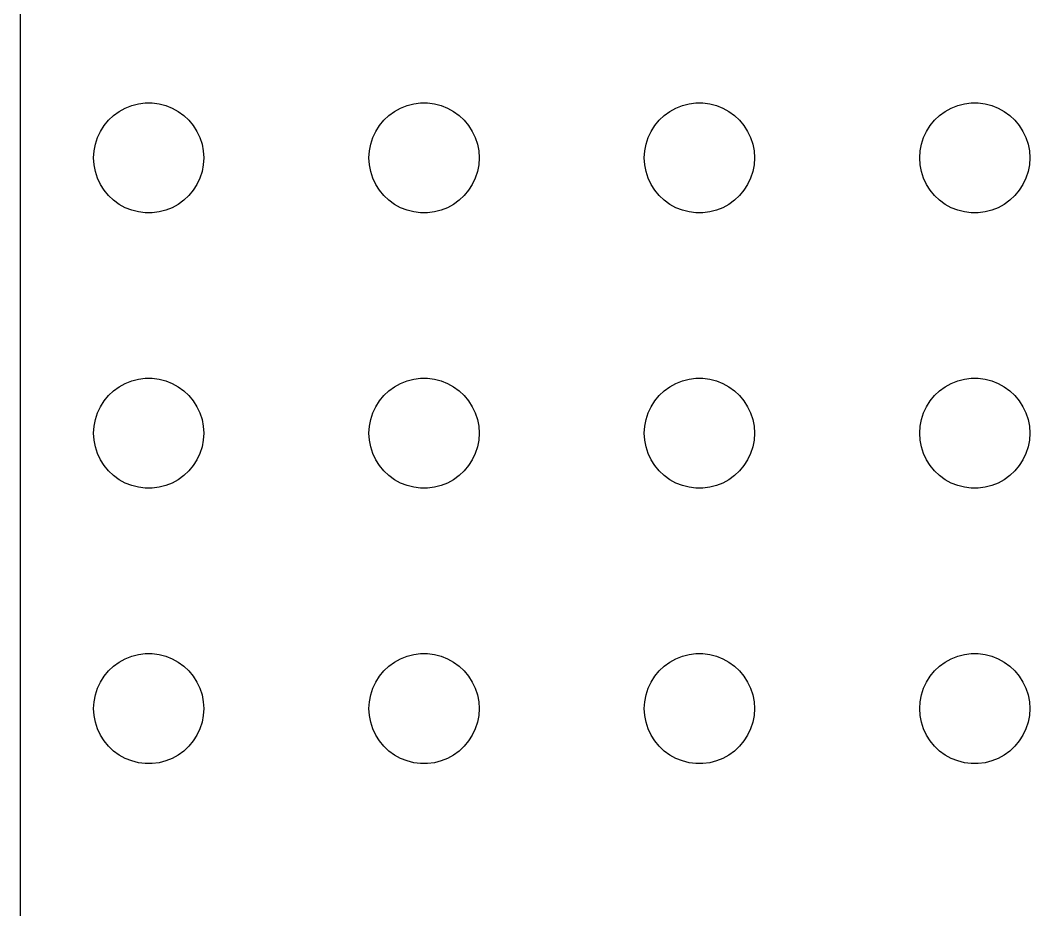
# Model space of a CAD drawing. Header units: metres. Extents: x -52 to 52, y -52 to 52.
# Drawn here: x -52.25 to -24.75, y -24.23 to 0 of the extents above; entities that cross this region are included whole.
import ezdxf

# ---------------------------------------------------------------- set-up
doc = ezdxf.new("R2010")
doc.units = ezdxf.units.M

msp = doc.modelspace()

# ---------------------------------------------------------------- linework, layer by layer
for p, q in [((-52.25, 49.75), (-52.25, -49.75)), ((-49.5537, -2.48351), (-49.3887, -2.39275)), ((-49.3887, -2.39275), (-49.2135, -2.32341)), ((-49.2135, -2.32341), (-49.0311, -2.27657)), ((-49.0311, -2.27657), (-48.8442, -2.25294)), ((-48.8442, -2.25294), (-48.6558, -2.25294)), ((-48.6558, -2.25294), (-48.4689, -2.27657)), ((-48.4689, -2.27657), (-48.2865, -2.32341)), ((-48.2865, -2.32341), (-48.1113, -2.39275)), ((-48.1113, -2.39275), (-47.9463, -2.48351)), ((-42.0537, -2.48351), (-41.8887, -2.39275)), ((-41.8887, -2.39275), (-41.7135, -2.32341)), ((-41.7135, -2.32341), (-41.5311, -2.27657)), ((-41.5311, -2.27657), (-41.3442, -2.25294)), ((-41.3442, -2.25294), (-41.1558, -2.25294)), ((-41.1558, -2.25294), (-40.9689, -2.27657)), ((-40.9689, -2.27657), (-40.7865, -2.32341)), ((-40.7865, -2.32341), (-40.6113, -2.39275)), ((-40.6113, -2.39275), (-40.4463, -2.48351)), ((-34.5537, -2.48351), (-34.3887, -2.39275)), ((-34.3887, -2.39275), (-34.2135, -2.32341)), ((-34.2135, -2.32341), (-34.0311, -2.27657)), ((-34.0311, -2.27657), (-33.8442, -2.25294)), ((-33.8442, -2.25294), (-33.6558, -2.25294)), ((-33.6558, -2.25294), (-33.4689, -2.27657)), ((-33.4689, -2.27657), (-33.2865, -2.32341)), ((-33.2865, -2.32341), (-33.1113, -2.39275)), ((-33.1113, -2.39275), (-32.9463, -2.48351)), ((-27.0537, -2.48351), (-26.8887, -2.39275)), ((-26.8887, -2.39275), (-26.7135, -2.32341)), ((-26.7135, -2.32341), (-26.5311, -2.27657)), ((-26.5311, -2.27657), (-26.3442, -2.25294)), ((-26.3442, -2.25294), (-26.1558, -2.25294)), ((-26.1558, -2.25294), (-25.9689, -2.27657)), ((-25.9689, -2.27657), (-25.7865, -2.32341)), ((-25.7865, -2.32341), (-25.6113, -2.39275)), ((-25.6113, -2.39275), (-25.4463, -2.48351)), ((-49.9635, -2.86832), (-49.8434, -2.72318)), ((-49.8434, -2.72318), (-49.7061, -2.59422)), ((-49.7061, -2.59422), (-49.5537, -2.48351)), ((-47.9463, -2.48351), (-47.7939, -2.59422)), ((-47.7939, -2.59422), (-47.6565, -2.72318)), ((-47.6565, -2.72318), (-47.5365, -2.86832)), ((-42.4635, -2.86832), (-42.3434, -2.72318)), ((-42.3434, -2.72318), (-42.2061, -2.59422)), ((-42.2061, -2.59422), (-42.0537, -2.48351)), ((-40.4463, -2.48351), (-40.2939, -2.59422)), ((-40.2939, -2.59422), (-40.1565, -2.72318)), ((-40.1565, -2.72318), (-40.0365, -2.86832)), ((-34.9635, -2.86832), (-34.8434, -2.72318)), ((-34.8434, -2.72318), (-34.7061, -2.59422)), ((-34.7061, -2.59422), (-34.5537, -2.48351)), ((-32.9463, -2.48351), (-32.7939, -2.59422)), ((-32.7939, -2.59422), (-32.6565, -2.72318)), ((-32.6565, -2.72318), (-32.5365, -2.86832)), ((-27.4635, -2.86832), (-27.3434, -2.72318)), ((-27.3434, -2.72318), (-27.2061, -2.59422)), ((-27.2061, -2.59422), (-27.0537, -2.48351)), ((-25.4463, -2.48351), (-25.2939, -2.59422)), ((-25.2939, -2.59422), (-25.1565, -2.72318)), ((-25.1565, -2.72318), (-25.0365, -2.86832)), ((-50.0645, -3.02736), (-49.9635, -2.86832)), ((-47.5365, -2.86832), (-47.4355, -3.02736)), ((-42.5645, -3.02736), (-42.4635, -2.86832)), ((-40.0365, -2.86832), (-39.9355, -3.02736)), ((-35.0645, -3.02736), (-34.9635, -2.86832)), ((-32.5365, -2.86832), (-32.4355, -3.02736)), ((-27.5645, -3.02736), (-27.4635, -2.86832)), ((-25.0365, -2.86832), (-24.9355, -3.02736)), ((-50.2029, -3.37695), (-50.1447, -3.1978)), ((-50.1447, -3.1978), (-50.0645, -3.02736)), ((-47.4355, -3.02736), (-47.3553, -3.1978)), ((-47.3553, -3.1978), (-47.2971, -3.37695)), ((-42.7029, -3.37695), (-42.6447, -3.1978)), ((-42.6447, -3.1978), (-42.5645, -3.02736)), ((-39.9355, -3.02736), (-39.8553, -3.1978)), ((-39.8553, -3.1978), (-39.7971, -3.37695)), ((-35.2029, -3.37695), (-35.1447, -3.1978)), ((-35.1447, -3.1978), (-35.0645, -3.02736)), ((-32.4355, -3.02736), (-32.3553, -3.1978)), ((-32.3553, -3.1978), (-32.2971, -3.37695)), ((-27.7029, -3.37695), (-27.6447, -3.1978)), ((-27.6447, -3.1978), (-27.5645, -3.02736)), ((-24.9355, -3.02736), (-24.8553, -3.1978)), ((-24.8553, -3.1978), (-24.7971, -3.37695)), ((-50.25, -3.75), (-50.2382, -3.562)), ((-50.2382, -3.562), (-50.2029, -3.37695)), ((-47.2971, -3.37695), (-47.2618, -3.562)), ((-47.2618, -3.562), (-47.25, -3.75)), ((-42.75, -3.75), (-42.7382, -3.562)), ((-42.7382, -3.562), (-42.7029, -3.37695)), ((-39.7971, -3.37695), (-39.7618, -3.562)), ((-39.7618, -3.562), (-39.75, -3.75)), ((-35.25, -3.75), (-35.2382, -3.562)), ((-35.2382, -3.562), (-35.2029, -3.37695)), ((-32.2971, -3.37695), (-32.2618, -3.562)), ((-32.2618, -3.562), (-32.25, -3.75)), ((-27.75, -3.75), (-27.7382, -3.562)), ((-27.7382, -3.562), (-27.7029, -3.37695)), ((-24.7971, -3.37695), (-24.7618, -3.562)), ((-24.7618, -3.562), (-24.75, -3.75)), ((-50.2382, -3.93799), (-50.25, -3.75)), ((-47.25, -3.75), (-47.2618, -3.93799)), ((-42.7382, -3.93799), (-42.75, -3.75)), ((-39.75, -3.75), (-39.7618, -3.93799)), ((-35.2382, -3.93799), (-35.25, -3.75)), ((-32.25, -3.75), (-32.2618, -3.93799)), ((-27.7382, -3.93799), (-27.75, -3.75)), ((-24.75, -3.75), (-24.7618, -3.93799)), ((-50.2029, -4.12303), (-50.2382, -3.93799)), ((-50.1447, -4.30219), (-50.2029, -4.12303)), ((-47.2971, -4.12303), (-47.3553, -4.30219)), ((-47.2618, -3.93799), (-47.2971, -4.12303)), ((-42.7029, -4.12303), (-42.7382, -3.93799)), ((-42.6447, -4.30219), (-42.7029, -4.12303)), ((-39.7971, -4.12303), (-39.8553, -4.30219)), ((-39.7618, -3.93799), (-39.7971, -4.12303)), ((-35.2029, -4.12303), (-35.2382, -3.93799)), ((-35.1447, -4.30219), (-35.2029, -4.12303)), ((-32.2971, -4.12303), (-32.3553, -4.30219)), ((-32.2618, -3.93799), (-32.2971, -4.12303)), ((-27.7029, -4.12303), (-27.7382, -3.93799)), ((-27.6447, -4.30219), (-27.7029, -4.12303)), ((-24.7971, -4.12303), (-24.8553, -4.30219)), ((-24.7618, -3.93799), (-24.7971, -4.12303)), ((-50.0645, -4.47263), (-50.1447, -4.30219)), ((-47.3553, -4.30219), (-47.4355, -4.47263)), ((-42.5645, -4.47263), (-42.6447, -4.30219)), ((-39.8553, -4.30219), (-39.9355, -4.47263)), ((-35.0645, -4.47263), (-35.1447, -4.30219)), ((-32.3553, -4.30219), (-32.4355, -4.47263)), ((-27.5645, -4.47263), (-27.6447, -4.30219)), ((-24.8553, -4.30219), (-24.9355, -4.47263)), ((-49.9635, -4.63167), (-50.0645, -4.47263)), ((-49.8434, -4.77681), (-49.9635, -4.63167)), ((-47.5365, -4.63167), (-47.6565, -4.77681)), ((-47.4355, -4.47263), (-47.5365, -4.63167)), ((-42.4635, -4.63167), (-42.5645, -4.47263)), ((-42.3434, -4.77681), (-42.4635, -4.63167)), ((-40.0365, -4.63167), (-40.1565, -4.77681)), ((-39.9355, -4.47263), (-40.0365, -4.63167)), ((-34.9635, -4.63167), (-35.0645, -4.47263)), ((-34.8434, -4.77681), (-34.9635, -4.63167)), ((-32.5365, -4.63167), (-32.6565, -4.77681)), ((-32.4355, -4.47263), (-32.5365, -4.63167)), ((-27.4635, -4.63167), (-27.5645, -4.47263)), ((-27.3434, -4.77681), (-27.4635, -4.63167)), ((-25.0365, -4.63167), (-25.1565, -4.77681)), ((-24.9355, -4.47263), (-25.0365, -4.63167)), ((-49.7061, -4.90576), (-49.8434, -4.77681)), ((-49.5537, -5.01648), (-49.7061, -4.90576)), ((-47.7939, -4.90576), (-47.9463, -5.01648)), ((-47.6565, -4.77681), (-47.7939, -4.90576)), ((-42.2061, -4.90576), (-42.3434, -4.77681)), ((-42.0537, -5.01648), (-42.2061, -4.90576)), ((-40.2939, -4.90576), (-40.4463, -5.01648)), ((-40.1565, -4.77681), (-40.2939, -4.90576)), ((-34.7061, -4.90576), (-34.8434, -4.77681)), ((-34.5537, -5.01648), (-34.7061, -4.90576)), ((-32.7939, -4.90576), (-32.9463, -5.01648)), ((-32.6565, -4.77681), (-32.7939, -4.90576)), ((-27.2061, -4.90576), (-27.3434, -4.77681)), ((-27.0537, -5.01648), (-27.2061, -4.90576)), ((-25.2939, -4.90576), (-25.4463, -5.01648)), ((-25.1565, -4.77681), (-25.2939, -4.90576)), ((-49.3887, -5.10724), (-49.5537, -5.01648)), ((-49.2135, -5.17657), (-49.3887, -5.10724)), ((-49.0311, -5.22342), (-49.2135, -5.17657)), ((-48.8442, -5.24704), (-49.0311, -5.22342)), ((-48.4689, -5.22342), (-48.6558, -5.24704)), ((-48.2865, -5.17657), (-48.4689, -5.22342)), ((-48.1113, -5.10724), (-48.2865, -5.17657)), ((-47.9463, -5.01648), (-48.1113, -5.10724)), ((-41.8887, -5.10724), (-42.0537, -5.01648)), ((-41.7135, -5.17657), (-41.8887, -5.10724)), ((-41.5311, -5.22342), (-41.7135, -5.17657)), ((-41.3442, -5.24704), (-41.5311, -5.22342)), ((-40.9689, -5.22342), (-41.1558, -5.24704)), ((-40.7865, -5.17657), (-40.9689, -5.22342)), ((-40.6113, -5.10724), (-40.7865, -5.17657)), ((-40.4463, -5.01648), (-40.6113, -5.10724)), ((-34.3887, -5.10724), (-34.5537, -5.01648)), ((-34.2135, -5.17657), (-34.3887, -5.10724)), ((-34.0311, -5.22342), (-34.2135, -5.17657)), ((-33.8442, -5.24704), (-34.0311, -5.22342)), ((-33.4689, -5.22342), (-33.6558, -5.24704)), ((-33.2865, -5.17657), (-33.4689, -5.22342)), ((-33.1113, -5.10724), (-33.2865, -5.17657)), ((-32.9463, -5.01648), (-33.1113, -5.10724)), ((-26.8887, -5.10724), (-27.0537, -5.01648)), ((-26.7135, -5.17657), (-26.8887, -5.10724)), ((-26.5311, -5.22342), (-26.7135, -5.17657)), ((-26.3442, -5.24704), (-26.5311, -5.22342)), ((-25.9689, -5.22342), (-26.1558, -5.24704)), ((-25.7865, -5.17657), (-25.9689, -5.22342)), ((-25.6113, -5.10724), (-25.7865, -5.17657)), ((-25.4463, -5.01648), (-25.6113, -5.10724)), ((-48.6558, -5.24704), (-48.8442, -5.24704)), ((-41.1558, -5.24704), (-41.3442, -5.24704)), ((-33.6558, -5.24704), (-33.8442, -5.24704)), ((-26.1558, -5.24704), (-26.3442, -5.24704)), ((-49.5537, -9.98351), (-49.3887, -9.89275)), ((-49.3887, -9.89275), (-49.2135, -9.82341)), ((-49.2135, -9.82341), (-49.0311, -9.77657)), ((-49.0311, -9.77657), (-48.8442, -9.75294)), ((-48.8442, -9.75294), (-48.6558, -9.75294)), ((-48.6558, -9.75294), (-48.4689, -9.77657)), ((-48.4689, -9.77657), (-48.2865, -9.82341)), ((-48.2865, -9.82341), (-48.1113, -9.89275)), ((-48.1113, -9.89275), (-47.9463, -9.98351)), ((-42.0537, -9.98351), (-41.8887, -9.89275)), ((-41.8887, -9.89275), (-41.7135, -9.82341)), ((-41.7135, -9.82341), (-41.5311, -9.77657)), ((-41.5311, -9.77657), (-41.3442, -9.75294)), ((-41.3442, -9.75294), (-41.1558, -9.75294)), ((-41.1558, -9.75294), (-40.9689, -9.77657)), ((-40.9689, -9.77657), (-40.7865, -9.82341)), ((-40.7865, -9.82341), (-40.6113, -9.89275)), ((-40.6113, -9.89275), (-40.4463, -9.98351)), ((-34.5537, -9.98351), (-34.3887, -9.89275)), ((-34.3887, -9.89275), (-34.2135, -9.82341)), ((-34.2135, -9.82341), (-34.0311, -9.77657)), ((-34.0311, -9.77657), (-33.8442, -9.75294)), ((-33.8442, -9.75294), (-33.6558, -9.75294)), ((-33.6558, -9.75294), (-33.4689, -9.77657)), ((-33.4689, -9.77657), (-33.2865, -9.82341)), ((-33.2865, -9.82341), (-33.1113, -9.89275)), ((-33.1113, -9.89275), (-32.9463, -9.98351)), ((-27.0537, -9.98351), (-26.8887, -9.89275)), ((-26.8887, -9.89275), (-26.7135, -9.82341)), ((-26.7135, -9.82341), (-26.5311, -9.77657)), ((-26.5311, -9.77657), (-26.3442, -9.75294)), ((-26.3442, -9.75294), (-26.1558, -9.75294)), ((-26.1558, -9.75294), (-25.9689, -9.77657)), ((-25.9689, -9.77657), (-25.7865, -9.82341)), ((-25.7865, -9.82341), (-25.6113, -9.89275)), ((-25.6113, -9.89275), (-25.4463, -9.98351)), ((-49.8434, -10.2232), (-49.7061, -10.0942)), ((-49.7061, -10.0942), (-49.5537, -9.98351)), ((-47.9463, -9.98351), (-47.7939, -10.0942)), ((-47.7939, -10.0942), (-47.6565, -10.2232)), ((-42.3434, -10.2232), (-42.2061, -10.0942)), ((-42.2061, -10.0942), (-42.0537, -9.98351)), ((-40.4463, -9.98351), (-40.2939, -10.0942)), ((-40.2939, -10.0942), (-40.1565, -10.2232)), ((-34.8434, -10.2232), (-34.7061, -10.0942)), ((-34.7061, -10.0942), (-34.5537, -9.98351)), ((-32.9463, -9.98351), (-32.7939, -10.0942)), ((-32.7939, -10.0942), (-32.6565, -10.2232)), ((-27.3434, -10.2232), (-27.2061, -10.0942)), ((-27.2061, -10.0942), (-27.0537, -9.98351)), ((-25.4463, -9.98351), (-25.2939, -10.0942)), ((-25.2939, -10.0942), (-25.1565, -10.2232)), ((-50.0645, -10.5274), (-49.9635, -10.3683)), ((-49.9635, -10.3683), (-49.8434, -10.2232)), ((-47.6565, -10.2232), (-47.5365, -10.3683)), ((-47.5365, -10.3683), (-47.4355, -10.5274)), ((-42.5645, -10.5274), (-42.4635, -10.3683)), ((-42.4635, -10.3683), (-42.3434, -10.2232)), ((-40.1565, -10.2232), (-40.0365, -10.3683)), ((-40.0365, -10.3683), (-39.9355, -10.5274)), ((-35.0645, -10.5274), (-34.9635, -10.3683)), ((-34.9635, -10.3683), (-34.8434, -10.2232)), ((-32.6565, -10.2232), (-32.5365, -10.3683)), ((-32.5365, -10.3683), (-32.4355, -10.5274)), ((-27.5645, -10.5274), (-27.4635, -10.3683)), ((-27.4635, -10.3683), (-27.3434, -10.2232)), ((-25.1565, -10.2232), (-25.0365, -10.3683)), ((-25.0365, -10.3683), (-24.9355, -10.5274)), ((-50.2029, -10.877), (-50.1447, -10.6978)), ((-50.1447, -10.6978), (-50.0645, -10.5274)), ((-47.4355, -10.5274), (-47.3553, -10.6978)), ((-47.3553, -10.6978), (-47.2971, -10.877)), ((-42.7029, -10.877), (-42.6447, -10.6978)), ((-42.6447, -10.6978), (-42.5645, -10.5274)), ((-39.9355, -10.5274), (-39.8553, -10.6978)), ((-39.8553, -10.6978), (-39.7971, -10.877)), ((-35.2029, -10.877), (-35.1447, -10.6978)), ((-35.1447, -10.6978), (-35.0645, -10.5274)), ((-32.4355, -10.5274), (-32.3553, -10.6978)), ((-32.3553, -10.6978), (-32.2971, -10.877)), ((-27.7029, -10.877), (-27.6447, -10.6978)), ((-27.6447, -10.6978), (-27.5645, -10.5274)), ((-24.9355, -10.5274), (-24.8553, -10.6978)), ((-24.8553, -10.6978), (-24.7971, -10.877)), ((-50.2382, -11.062), (-50.2029, -10.877)), ((-47.2971, -10.877), (-47.2618, -11.062)), ((-42.7382, -11.062), (-42.7029, -10.877)), ((-39.7971, -10.877), (-39.7618, -11.062)), ((-35.2382, -11.062), (-35.2029, -10.877)), ((-32.2971, -10.877), (-32.2618, -11.062)), ((-27.7382, -11.062), (-27.7029, -10.877)), ((-24.7971, -10.877), (-24.7618, -11.062)), ((-50.25, -11.25), (-50.2382, -11.062)), ((-50.2382, -11.438), (-50.25, -11.25)), ((-47.2618, -11.062), (-47.25, -11.25)), ((-47.25, -11.25), (-47.2618, -11.438)), ((-42.75, -11.25), (-42.7382, -11.062)), ((-42.7382, -11.438), (-42.75, -11.25)), ((-39.7618, -11.062), (-39.75, -11.25)), ((-39.75, -11.25), (-39.7618, -11.438)), ((-35.25, -11.25), (-35.2382, -11.062)), ((-35.2382, -11.438), (-35.25, -11.25)), ((-32.2618, -11.062), (-32.25, -11.25)), ((-32.25, -11.25), (-32.2618, -11.438)), ((-27.75, -11.25), (-27.7382, -11.062)), ((-27.7382, -11.438), (-27.75, -11.25)), ((-24.7618, -11.062), (-24.75, -11.25)), ((-24.75, -11.25), (-24.7618, -11.438)), ((-50.2029, -11.623), (-50.2382, -11.438)), ((-47.2618, -11.438), (-47.2971, -11.623)), ((-42.7029, -11.623), (-42.7382, -11.438)), ((-39.7618, -11.438), (-39.7971, -11.623)), ((-35.2029, -11.623), (-35.2382, -11.438)), ((-32.2618, -11.438), (-32.2971, -11.623)), ((-27.7029, -11.623), (-27.7382, -11.438)), ((-24.7618, -11.438), (-24.7971, -11.623)), ((-50.1447, -11.8022), (-50.2029, -11.623)), ((-50.0645, -11.9726), (-50.1447, -11.8022)), ((-47.3553, -11.8022), (-47.4355, -11.9726)), ((-47.2971, -11.623), (-47.3553, -11.8022)), ((-42.6447, -11.8022), (-42.7029, -11.623)), ((-42.5645, -11.9726), (-42.6447, -11.8022)), ((-39.8553, -11.8022), (-39.9355, -11.9726)), ((-39.7971, -11.623), (-39.8553, -11.8022)), ((-35.1447, -11.8022), (-35.2029, -11.623)), ((-35.0645, -11.9726), (-35.1447, -11.8022)), ((-32.3553, -11.8022), (-32.4355, -11.9726)), ((-32.2971, -11.623), (-32.3553, -11.8022)), ((-27.6447, -11.8022), (-27.7029, -11.623)), ((-27.5645, -11.9726), (-27.6447, -11.8022)), ((-24.8553, -11.8022), (-24.9355, -11.9726)), ((-24.7971, -11.623), (-24.8553, -11.8022)), ((-49.9635, -12.1317), (-50.0645, -11.9726)), ((-47.4355, -11.9726), (-47.5365, -12.1317)), ((-42.4635, -12.1317), (-42.5645, -11.9726)), ((-39.9355, -11.9726), (-40.0365, -12.1317)), ((-34.9635, -12.1317), (-35.0645, -11.9726)), ((-32.4355, -11.9726), (-32.5365, -12.1317)), ((-27.4635, -12.1317), (-27.5645, -11.9726)), ((-24.9355, -11.9726), (-25.0365, -12.1317)), ((-49.8434, -12.2768), (-49.9635, -12.1317)), ((-49.7061, -12.4058), (-49.8434, -12.2768)), ((-47.6565, -12.2768), (-47.7939, -12.4058)), ((-47.5365, -12.1317), (-47.6565, -12.2768)), ((-42.3434, -12.2768), (-42.4635, -12.1317)), ((-42.2061, -12.4058), (-42.3434, -12.2768)), ((-40.1565, -12.2768), (-40.2939, -12.4058)), ((-40.0365, -12.1317), (-40.1565, -12.2768)), ((-34.8434, -12.2768), (-34.9635, -12.1317)), ((-34.7061, -12.4058), (-34.8434, -12.2768)), ((-32.6565, -12.2768), (-32.7939, -12.4058)), ((-32.5365, -12.1317), (-32.6565, -12.2768)), ((-27.3434, -12.2768), (-27.4635, -12.1317)), ((-27.2061, -12.4058), (-27.3434, -12.2768)), ((-25.1565, -12.2768), (-25.2939, -12.4058)), ((-25.0365, -12.1317), (-25.1565, -12.2768)), ((-49.5537, -12.5165), (-49.7061, -12.4058)), ((-49.3887, -12.6072), (-49.5537, -12.5165)), ((-49.2135, -12.6766), (-49.3887, -12.6072)), ((-48.1113, -12.6072), (-48.2865, -12.6766)), ((-47.9463, -12.5165), (-48.1113, -12.6072)), ((-47.7939, -12.4058), (-47.9463, -12.5165)), ((-42.0537, -12.5165), (-42.2061, -12.4058)), ((-41.8887, -12.6072), (-42.0537, -12.5165)), ((-41.7135, -12.6766), (-41.8887, -12.6072)), ((-40.6113, -12.6072), (-40.7865, -12.6766)), ((-40.4463, -12.5165), (-40.6113, -12.6072)), ((-40.2939, -12.4058), (-40.4463, -12.5165)), ((-34.5537, -12.5165), (-34.7061, -12.4058)), ((-34.3887, -12.6072), (-34.5537, -12.5165)), ((-34.2135, -12.6766), (-34.3887, -12.6072)), ((-33.1113, -12.6072), (-33.2865, -12.6766)), ((-32.9463, -12.5165), (-33.1113, -12.6072)), ((-32.7939, -12.4058), (-32.9463, -12.5165)), ((-27.0537, -12.5165), (-27.2061, -12.4058)), ((-26.8887, -12.6072), (-27.0537, -12.5165)), ((-26.7135, -12.6766), (-26.8887, -12.6072)), ((-25.6113, -12.6072), (-25.7865, -12.6766)), ((-25.4463, -12.5165), (-25.6113, -12.6072)), ((-25.2939, -12.4058), (-25.4463, -12.5165)), ((-49.0311, -12.7234), (-49.2135, -12.6766)), ((-48.8442, -12.747), (-49.0311, -12.7234)), ((-48.6558, -12.747), (-48.8442, -12.747)), ((-48.4689, -12.7234), (-48.6558, -12.747)), ((-48.2865, -12.6766), (-48.4689, -12.7234)), ((-41.5311, -12.7234), (-41.7135, -12.6766)), ((-41.3442, -12.747), (-41.5311, -12.7234)), ((-41.1558, -12.747), (-41.3442, -12.747)), ((-40.9689, -12.7234), (-41.1558, -12.747)), ((-40.7865, -12.6766), (-40.9689, -12.7234)), ((-34.0311, -12.7234), (-34.2135, -12.6766)), ((-33.8442, -12.747), (-34.0311, -12.7234)), ((-33.6558, -12.747), (-33.8442, -12.747)), ((-33.4689, -12.7234), (-33.6558, -12.747)), ((-33.2865, -12.6766), (-33.4689, -12.7234)), ((-26.5311, -12.7234), (-26.7135, -12.6766)), ((-26.3442, -12.747), (-26.5311, -12.7234)), ((-26.1558, -12.747), (-26.3442, -12.747)), ((-25.9689, -12.7234), (-26.1558, -12.747)), ((-25.7865, -12.6766), (-25.9689, -12.7234)), ((-49.3887, -17.3927), (-49.2135, -17.3234)), ((-49.2135, -17.3234), (-49.0311, -17.2766)), ((-49.0311, -17.2766), (-48.8442, -17.253)), ((-48.8442, -17.253), (-48.6558, -17.253)), ((-48.6558, -17.253), (-48.4689, -17.2766)), ((-48.4689, -17.2766), (-48.2865, -17.3234)), ((-48.2865, -17.3234), (-48.1113, -17.3927)), ((-41.8887, -17.3927), (-41.7135, -17.3234)), ((-41.7135, -17.3234), (-41.5311, -17.2766)), ((-41.5311, -17.2766), (-41.3442, -17.253)), ((-41.3442, -17.253), (-41.1558, -17.253)), ((-41.1558, -17.253), (-40.9689, -17.2766)), ((-40.9689, -17.2766), (-40.7865, -17.3234)), ((-40.7865, -17.3234), (-40.6113, -17.3927)), ((-34.3887, -17.3927), (-34.2135, -17.3234)), ((-34.2135, -17.3234), (-34.0311, -17.2766)), ((-34.0311, -17.2766), (-33.8442, -17.253)), ((-33.8442, -17.253), (-33.6558, -17.253)), ((-33.6558, -17.253), (-33.4689, -17.2766)), ((-33.4689, -17.2766), (-33.2865, -17.3234)), ((-33.2865, -17.3234), (-33.1113, -17.3927)), ((-26.8887, -17.3927), (-26.7135, -17.3234)), ((-26.7135, -17.3234), (-26.5311, -17.2766)), ((-26.5311, -17.2766), (-26.3442, -17.253)), ((-26.3442, -17.253), (-26.1558, -17.253)), ((-26.1558, -17.253), (-25.9689, -17.2766)), ((-25.9689, -17.2766), (-25.7865, -17.3234)), ((-25.7865, -17.3234), (-25.6113, -17.3927)), ((-49.8434, -17.7232), (-49.7061, -17.5942)), ((-49.7061, -17.5942), (-49.5537, -17.4835)), ((-49.5537, -17.4835), (-49.3887, -17.3927)), ((-48.1113, -17.3927), (-47.9463, -17.4835)), ((-47.9463, -17.4835), (-47.7939, -17.5942)), ((-47.7939, -17.5942), (-47.6565, -17.7232)), ((-42.3434, -17.7232), (-42.2061, -17.5942)), ((-42.2061, -17.5942), (-42.0537, -17.4835)), ((-42.0537, -17.4835), (-41.8887, -17.3927)), ((-40.6113, -17.3927), (-40.4463, -17.4835)), ((-40.4463, -17.4835), (-40.2939, -17.5942)), ((-40.2939, -17.5942), (-40.1565, -17.7232)), ((-34.8434, -17.7232), (-34.7061, -17.5942)), ((-34.7061, -17.5942), (-34.5537, -17.4835)), ((-34.5537, -17.4835), (-34.3887, -17.3927)), ((-33.1113, -17.3927), (-32.9463, -17.4835)), ((-32.9463, -17.4835), (-32.7939, -17.5942)), ((-32.7939, -17.5942), (-32.6565, -17.7232)), ((-27.3434, -17.7232), (-27.2061, -17.5942)), ((-27.2061, -17.5942), (-27.0537, -17.4835)), ((-27.0537, -17.4835), (-26.8887, -17.3927)), ((-25.6113, -17.3927), (-25.4463, -17.4835)), ((-25.4463, -17.4835), (-25.2939, -17.5942)), ((-25.2939, -17.5942), (-25.1565, -17.7232)), ((-50.0645, -18.0274), (-49.9635, -17.8683)), ((-49.9635, -17.8683), (-49.8434, -17.7232)), ((-47.6565, -17.7232), (-47.5365, -17.8683)), ((-47.5365, -17.8683), (-47.4355, -18.0274)), ((-42.5645, -18.0274), (-42.4635, -17.8683)), ((-42.4635, -17.8683), (-42.3434, -17.7232)), ((-40.1565, -17.7232), (-40.0365, -17.8683)), ((-40.0365, -17.8683), (-39.9355, -18.0274)), ((-35.0645, -18.0274), (-34.9635, -17.8683)), ((-34.9635, -17.8683), (-34.8434, -17.7232)), ((-32.6565, -17.7232), (-32.5365, -17.8683)), ((-32.5365, -17.8683), (-32.4355, -18.0274)), ((-27.5645, -18.0274), (-27.4635, -17.8683)), ((-27.4635, -17.8683), (-27.3434, -17.7232)), ((-25.1565, -17.7232), (-25.0365, -17.8683)), ((-25.0365, -17.8683), (-24.9355, -18.0274)), ((-50.1447, -18.1978), (-50.0645, -18.0274)), ((-47.4355, -18.0274), (-47.3553, -18.1978)), ((-42.6447, -18.1978), (-42.5645, -18.0274)), ((-39.9355, -18.0274), (-39.8553, -18.1978)), ((-35.1447, -18.1978), (-35.0645, -18.0274)), ((-32.4355, -18.0274), (-32.3553, -18.1978)), ((-27.6447, -18.1978), (-27.5645, -18.0274)), ((-24.9355, -18.0274), (-24.8553, -18.1978)), ((-50.2382, -18.562), (-50.2029, -18.377)), ((-50.2029, -18.377), (-50.1447, -18.1978)), ((-47.3553, -18.1978), (-47.2971, -18.377)), ((-47.2971, -18.377), (-47.2618, -18.562)), ((-42.7382, -18.562), (-42.7029, -18.377)), ((-42.7029, -18.377), (-42.6447, -18.1978)), ((-39.8553, -18.1978), (-39.7971, -18.377)), ((-39.7971, -18.377), (-39.7618, -18.562)), ((-35.2382, -18.562), (-35.2029, -18.377)), ((-35.2029, -18.377), (-35.1447, -18.1978)), ((-32.3553, -18.1978), (-32.2971, -18.377)), ((-32.2971, -18.377), (-32.2618, -18.562)), ((-27.7382, -18.562), (-27.7029, -18.377)), ((-27.7029, -18.377), (-27.6447, -18.1978)), ((-24.8553, -18.1978), (-24.7971, -18.377)), ((-24.7971, -18.377), (-24.7618, -18.562)), ((-50.25, -18.75), (-50.2382, -18.562)), ((-47.2618, -18.562), (-47.25, -18.75)), ((-42.75, -18.75), (-42.7382, -18.562)), ((-39.7618, -18.562), (-39.75, -18.75)), ((-35.25, -18.75), (-35.2382, -18.562)), ((-32.2618, -18.562), (-32.25, -18.75)), ((-27.75, -18.75), (-27.7382, -18.562)), ((-24.7618, -18.562), (-24.75, -18.75)), ((-50.2382, -18.938), (-50.25, -18.75)), ((-50.2029, -19.123), (-50.2382, -18.938)), ((-47.2618, -18.938), (-47.2971, -19.123)), ((-47.25, -18.75), (-47.2618, -18.938)), ((-42.7382, -18.938), (-42.75, -18.75)), ((-42.7029, -19.123), (-42.7382, -18.938)), ((-39.7618, -18.938), (-39.7971, -19.123)), ((-39.75, -18.75), (-39.7618, -18.938)), ((-35.2382, -18.938), (-35.25, -18.75)), ((-35.2029, -19.123), (-35.2382, -18.938)), ((-32.2618, -18.938), (-32.2971, -19.123)), ((-32.25, -18.75), (-32.2618, -18.938)), ((-27.7382, -18.938), (-27.75, -18.75)), ((-27.7029, -19.123), (-27.7382, -18.938)), ((-24.7618, -18.938), (-24.7971, -19.123)), ((-24.75, -18.75), (-24.7618, -18.938)), ((-50.1447, -19.3022), (-50.2029, -19.123)), ((-47.2971, -19.123), (-47.3553, -19.3022)), ((-42.6447, -19.3022), (-42.7029, -19.123)), ((-39.7971, -19.123), (-39.8553, -19.3022)), ((-35.1447, -19.3022), (-35.2029, -19.123)), ((-32.2971, -19.123), (-32.3553, -19.3022)), ((-27.6447, -19.3022), (-27.7029, -19.123)), ((-24.7971, -19.123), (-24.8553, -19.3022)), ((-50.0645, -19.4726), (-50.1447, -19.3022)), ((-49.9635, -19.6317), (-50.0645, -19.4726)), ((-47.4355, -19.4726), (-47.5365, -19.6317)), ((-47.3553, -19.3022), (-47.4355, -19.4726)), ((-42.5645, -19.4726), (-42.6447, -19.3022)), ((-42.4635, -19.6317), (-42.5645, -19.4726)), ((-39.9355, -19.4726), (-40.0365, -19.6317)), ((-39.8553, -19.3022), (-39.9355, -19.4726)), ((-35.0645, -19.4726), (-35.1447, -19.3022)), ((-34.9635, -19.6317), (-35.0645, -19.4726)), ((-32.4355, -19.4726), (-32.5365, -19.6317)), ((-32.3553, -19.3022), (-32.4355, -19.4726)), ((-27.5645, -19.4726), (-27.6447, -19.3022)), ((-27.4635, -19.6317), (-27.5645, -19.4726)), ((-24.9355, -19.4726), (-25.0365, -19.6317)), ((-24.8553, -19.3022), (-24.9355, -19.4726)), ((-49.8434, -19.7768), (-49.9635, -19.6317)), ((-49.7061, -19.9058), (-49.8434, -19.7768)), ((-47.6565, -19.7768), (-47.7939, -19.9058)), ((-47.5365, -19.6317), (-47.6565, -19.7768)), ((-42.3434, -19.7768), (-42.4635, -19.6317)), ((-42.2061, -19.9058), (-42.3434, -19.7768)), ((-40.1565, -19.7768), (-40.2939, -19.9058)), ((-40.0365, -19.6317), (-40.1565, -19.7768)), ((-34.8434, -19.7768), (-34.9635, -19.6317)), ((-34.7061, -19.9058), (-34.8434, -19.7768)), ((-32.6565, -19.7768), (-32.7939, -19.9058)), ((-32.5365, -19.6317), (-32.6565, -19.7768)), ((-27.3434, -19.7768), (-27.4635, -19.6317)), ((-27.2061, -19.9058), (-27.3434, -19.7768)), ((-25.1565, -19.7768), (-25.2939, -19.9058)), ((-25.0365, -19.6317), (-25.1565, -19.7768)), ((-49.5537, -20.0165), (-49.7061, -19.9058)), ((-49.3887, -20.1072), (-49.5537, -20.0165)), ((-47.9463, -20.0165), (-48.1113, -20.1072)), ((-47.7939, -19.9058), (-47.9463, -20.0165)), ((-42.0537, -20.0165), (-42.2061, -19.9058)), ((-41.8887, -20.1072), (-42.0537, -20.0165)), ((-40.4463, -20.0165), (-40.6113, -20.1072)), ((-40.2939, -19.9058), (-40.4463, -20.0165)), ((-34.5537, -20.0165), (-34.7061, -19.9058)), ((-34.3887, -20.1072), (-34.5537, -20.0165)), ((-32.9463, -20.0165), (-33.1113, -20.1072)), ((-32.7939, -19.9058), (-32.9463, -20.0165)), ((-27.0537, -20.0165), (-27.2061, -19.9058)), ((-26.8887, -20.1072), (-27.0537, -20.0165)), ((-25.4463, -20.0165), (-25.6113, -20.1072)), ((-25.2939, -19.9058), (-25.4463, -20.0165)), ((-49.2135, -20.1766), (-49.3887, -20.1072)), ((-49.0311, -20.2234), (-49.2135, -20.1766)), ((-48.8442, -20.247), (-49.0311, -20.2234)), ((-48.6558, -20.247), (-48.8442, -20.247)), ((-48.4689, -20.2234), (-48.6558, -20.247)), ((-48.2865, -20.1766), (-48.4689, -20.2234)), ((-48.1113, -20.1072), (-48.2865, -20.1766)), ((-41.7135, -20.1766), (-41.8887, -20.1072)), ((-41.5311, -20.2234), (-41.7135, -20.1766)), ((-41.3442, -20.247), (-41.5311, -20.2234)), ((-41.1558, -20.247), (-41.3442, -20.247)), ((-40.9689, -20.2234), (-41.1558, -20.247)), ((-40.7865, -20.1766), (-40.9689, -20.2234)), ((-40.6113, -20.1072), (-40.7865, -20.1766)), ((-34.2135, -20.1766), (-34.3887, -20.1072)), ((-34.0311, -20.2234), (-34.2135, -20.1766)), ((-33.8442, -20.247), (-34.0311, -20.2234)), ((-33.6558, -20.247), (-33.8442, -20.247)), ((-33.4689, -20.2234), (-33.6558, -20.247)), ((-33.2865, -20.1766), (-33.4689, -20.2234)), ((-33.1113, -20.1072), (-33.2865, -20.1766)), ((-26.7135, -20.1766), (-26.8887, -20.1072)), ((-26.5311, -20.2234), (-26.7135, -20.1766)), ((-26.3442, -20.247), (-26.5311, -20.2234)), ((-26.1558, -20.247), (-26.3442, -20.247)), ((-25.9689, -20.2234), (-26.1558, -20.247)), ((-25.7865, -20.1766), (-25.9689, -20.2234)), ((-25.6113, -20.1072), (-25.7865, -20.1766))]:
    msp.add_line(p, q)

doc.saveas('drawing.dxf')
